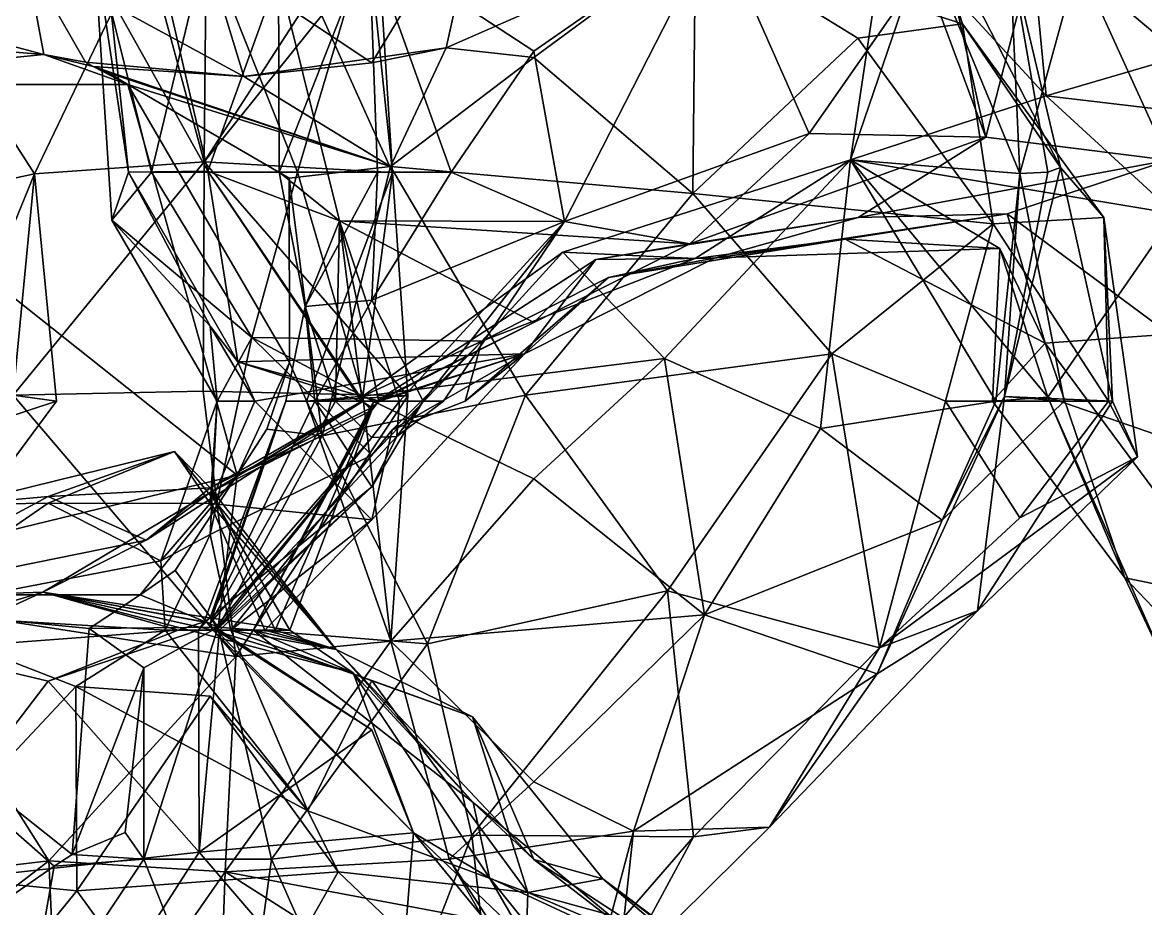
# Model space of a CAD drawing. Extents: x 290034 to 295698, y 4553723 to 4561693.
# Drawn here: x 294441.6 to 294528.9, y 4559206 to 4559274.9 of the extents above; entities that cross this region are included whole.
import ezdxf

# ---------------------------------------------------------------- set-up
doc = ezdxf.new("R2010")
doc.units = 0
doc.layers.add('Au_ppm_Pref_-_0_2', color=7, linetype='CONTINUOUS')

msp = doc.modelspace()

# ---------------------------------------------------------------- linework, layer by layer
at = {"layer": 'Au_ppm_Pref_-_0_2'}
for points in [[(294516.495, 4559265.998, 1853.787), (294521.341, 4559284.788, 1858.484), (294508.562, 4559287.374, 1852.972)], [(294516.495, 4559265.998, 1853.787), (294508.562, 4559287.374, 1852.972), (294513.094, 4559281.098, 1849.982)], [(294455.86, 4559280.362, 1900.615), (294477.446, 4559286.133, 1902.161), (294468.748, 4559271.782, 1903.418)], [(294474.515, 4559272.942, 1906.523), (294468.748, 4559271.782, 1903.418), (294477.446, 4559286.133, 1902.161)], [(294474.515, 4559272.942, 1906.523), (294477.446, 4559286.133, 1902.161), (294493.919, 4559281.477, 1905.65)], [(294493.919, 4559281.477, 1905.65), (294511.446, 4559284.864, 1901.887), (294514.696, 4559274.807, 1906.523)], [(294511.446, 4559284.864, 1901.887), (294522.32, 4559263.638, 1900.976), (294514.696, 4559274.807, 1906.523)], [(294522.32, 4559263.638, 1900.976), (294511.446, 4559284.864, 1901.887), (294518.362, 4559280.299, 1894.936)], [(294516.495, 4559265.998, 1853.787), (294530.721, 4559264.2, 1859.414), (294521.341, 4559284.788, 1858.484)], [(294530.721, 4559264.2, 1859.414), (294531.49, 4559280.948, 1865.003), (294521.341, 4559284.788, 1858.484)], [(294461.296, 4559283.343, 1888.705), (294469.225, 4559280.952, 1894.717), (294470.336, 4559263.252, 1888.517)], [(294461.296, 4559283.343, 1888.705), (294470.336, 4559263.252, 1888.517), (294468.428, 4559281.68, 1882.391)], [(294442.505, 4559263.15, 1888.873), (294430.151, 4559282.32, 1888.965), (294429.065, 4559260.237, 1884.669)], [(294430.151, 4559282.32, 1888.965), (294442.505, 4559263.15, 1888.873), (294451.116, 4559281.098, 1891.078)], [(294481.347, 4559272.686, 1843.995), (294495.541, 4559282.58, 1846.239), (294468.531, 4559281.089, 1847.07)], [(294481.347, 4559272.686, 1843.995), (294483.716, 4559259.422, 1846.173), (294495.541, 4559282.58, 1846.239)], [(294495.541, 4559282.58, 1846.239), (294483.716, 4559259.422, 1846.173), (294502.769, 4559266.284, 1847.754)], [(294502.769, 4559266.284, 1847.754), (294513.094, 4559281.098, 1849.982), (294495.541, 4559282.58, 1846.239)], [(294505.983, 4559264.224, 1882.412), (294508.748, 4559282.718, 1876.793), (294521.182, 4559269.211, 1877.843)], [(294511.721, 4559281.098, 1883.687), (294508.748, 4559282.718, 1876.793), (294505.983, 4559264.224, 1882.412)], [(294519.939, 4559282.229, 1870.941), (294521.182, 4559269.211, 1877.843), (294508.748, 4559282.718, 1876.793)], [(294519.939, 4559282.229, 1870.941), (294531.744, 4559272.294, 1873.892), (294521.182, 4559269.211, 1877.843)], [(294531.744, 4559272.294, 1873.892), (294519.939, 4559282.229, 1870.941), (294540.041, 4559275.014, 1870.887)], [(294468.428, 4559281.68, 1882.391), (294462.959, 4559263.28, 1882.026), (294455.877, 4559281.087, 1876.85)], [(294470.336, 4559263.252, 1888.517), (294462.959, 4559263.28, 1882.026), (294468.428, 4559281.68, 1882.391)], [(294474.515, 4559272.942, 1906.523), (294493.919, 4559281.477, 1905.65), (294481.347, 4559272.184, 1909.491)], [(294481.347, 4559272.184, 1909.491), (294493.919, 4559281.477, 1905.65), (294493.716, 4559261.619, 1910.365)], [(294493.919, 4559281.477, 1905.65), (294506.545, 4559273.689, 1909.993), (294493.716, 4559261.619, 1910.365)], [(294493.919, 4559281.477, 1905.65), (294514.696, 4559274.807, 1906.523), (294506.545, 4559273.689, 1909.993)], [(294442.505, 4559263.15, 1888.873), (294455.704, 4559264.083, 1895.192), (294451.116, 4559281.098, 1891.078)], [(294447.102, 4559281.198, 1870.441), (294451.6, 4559263.28, 1875.397), (294448.507, 4559259.546, 1870.887)], [(294447.102, 4559281.198, 1870.441), (294455.877, 4559281.087, 1876.85), (294451.6, 4559263.28, 1875.397)], [(294447.102, 4559281.198, 1870.441), (294448.507, 4559259.546, 1870.887), (294449.799, 4559263.28, 1866.316)], [(294447.102, 4559281.198, 1870.441), (294449.799, 4559263.28, 1866.316), (294448.327, 4559277.027, 1864.948)], [(294451.864, 4559281.098, 1860.359), (294448.327, 4559277.027, 1864.948), (294455.97, 4559263.337, 1858.95)], [(294455.704, 4559264.083, 1895.192), (294466.684, 4559281.098, 1894.645), (294451.116, 4559281.098, 1891.078)], [(294462.959, 4559263.28, 1882.026), (294451.6, 4559263.28, 1875.397), (294455.877, 4559281.087, 1876.85)], [(294451.864, 4559281.098, 1860.359), (294455.97, 4559263.337, 1858.95), (294461.487, 4559278.622, 1853.489)], [(294455.86, 4559280.362, 1900.615), (294466.684, 4559281.098, 1894.645), (294455.704, 4559264.083, 1895.192)], [(294455.86, 4559280.362, 1900.615), (294455.704, 4559264.083, 1895.192), (294469.225, 4559280.952, 1894.717)], [(294455.704, 4559264.083, 1895.192), (294470.336, 4559263.252, 1888.517), (294469.225, 4559280.952, 1894.717)], [(294461.487, 4559278.622, 1853.489), (294461.518, 4559263.28, 1849.661), (294468.531, 4559281.089, 1847.07)], [(294461.518, 4559263.28, 1849.661), (294469.172, 4559263.28, 1847.13), (294468.531, 4559281.089, 1847.07)], [(294474.907, 4559263.28, 1844.094), (294481.347, 4559272.686, 1843.995), (294468.531, 4559281.089, 1847.07)], [(294469.172, 4559263.28, 1847.13), (294474.907, 4559263.28, 1844.094), (294468.531, 4559281.089, 1847.07)], [(294502.769, 4559266.284, 1847.754), (294516.495, 4559265.998, 1853.787), (294513.094, 4559281.098, 1849.982)], [(294511.721, 4559281.098, 1883.687), (294505.983, 4559264.224, 1882.412), (294519.147, 4559263.171, 1888.674)], [(294524.059, 4559281.098, 1888.705), (294511.721, 4559281.098, 1883.687), (294519.147, 4559263.171, 1888.674)], [(294524.059, 4559281.098, 1888.705), (294519.147, 4559263.171, 1888.674), (294518.362, 4559280.299, 1894.936)], [(294443.218, 4559272.427, 1913.228), (294430.127, 4559275.884, 1911.22), (294441.818, 4559279.929, 1906.026)], [(294455.86, 4559280.362, 1900.615), (294458.783, 4559270.7, 1907.755), (294441.818, 4559279.929, 1906.026)], [(294446.466, 4559271.828, 1913.473), (294443.218, 4559272.427, 1913.228), (294441.818, 4559279.929, 1906.026)], [(294441.818, 4559279.929, 1906.026), (294458.783, 4559270.7, 1907.755), (294446.466, 4559271.828, 1913.473)], [(294455.86, 4559280.362, 1900.615), (294468.748, 4559271.782, 1903.418), (294458.783, 4559270.7, 1907.755)], [(294518.362, 4559280.299, 1894.936), (294521.314, 4559263.28, 1894.645), (294522.32, 4559263.638, 1900.976)], [(294518.362, 4559280.299, 1894.936), (294519.147, 4559263.171, 1888.674), (294521.314, 4559263.28, 1894.645)], [(294461.487, 4559278.622, 1853.489), (294455.97, 4559263.337, 1858.95), (294466.225, 4559259.482, 1853.069)], [(294461.487, 4559278.622, 1853.489), (294466.225, 4559259.482, 1853.069), (294461.518, 4559263.28, 1849.661)], [(294448.327, 4559277.027, 1864.948), (294449.799, 4559263.28, 1866.316), (294455.97, 4559263.337, 1858.95)], [(294430.087, 4559273.486, 1912.458), (294430.127, 4559275.884, 1911.22), (294443.218, 4559272.427, 1913.228)], [(294514.696, 4559274.807, 1906.523), (294517.073, 4559259.255, 1910.144), (294506.545, 4559273.689, 1909.993)], [(294514.696, 4559274.807, 1906.523), (294525.676, 4559259.731, 1906.523), (294517.073, 4559259.255, 1910.144)], [(294514.696, 4559274.807, 1906.523), (294522.32, 4559263.638, 1900.976), (294525.676, 4559259.731, 1906.523)], [(294443.218, 4559272.427, 1913.228), (294420, 4559270.076, 1912.548), (294430.087, 4559273.486, 1912.458)], [(294493.716, 4559261.619, 1910.365), (294506.545, 4559273.689, 1909.993), (294517.073, 4559259.255, 1910.144)], [(294458.783, 4559270.7, 1907.755), (294474.515, 4559272.942, 1906.523), (294470.189, 4559263.702, 1912.836)], [(294458.783, 4559270.7, 1907.755), (294468.748, 4559271.782, 1903.418), (294474.515, 4559272.942, 1906.523)], [(294474.515, 4559272.942, 1906.523), (294481.347, 4559272.184, 1909.491), (294470.189, 4559263.702, 1912.836)], [(294481.347, 4559272.686, 1843.995), (294474.907, 4559263.28, 1844.094), (294483.716, 4559259.422, 1846.173)], [(294449.744, 4559270.076, 1913.905), (294420, 4559270.076, 1912.548), (294443.218, 4559272.427, 1913.228)], [(294446.466, 4559271.828, 1913.473), (294447.046, 4559271.496, 1913.553), (294443.218, 4559272.427, 1913.228)], [(294447.046, 4559271.496, 1913.553), (294449.744, 4559270.076, 1913.905), (294443.218, 4559272.427, 1913.228)], [(294447.046, 4559271.496, 1913.553), (294446.466, 4559271.828, 1913.473), (294458.783, 4559270.7, 1907.755)], [(294493.716, 4559261.619, 1910.365), (294470.189, 4559263.702, 1912.836), (294481.347, 4559272.184, 1909.491)], [(294521.182, 4559269.211, 1877.843), (294531.744, 4559272.294, 1873.892), (294545.796, 4559266.31, 1877.341)], [(294448.257, 4559270.986, 1913.69), (294449.744, 4559270.076, 1913.905), (294447.046, 4559271.496, 1913.553)], [(294470.189, 4559263.702, 1912.836), (294448.257, 4559270.986, 1913.69), (294447.046, 4559271.496, 1913.553)], [(294470.189, 4559263.702, 1912.836), (294447.046, 4559271.496, 1913.553), (294458.783, 4559270.7, 1907.755)], [(294448.257, 4559270.986, 1913.69), (294470.189, 4559263.702, 1912.836), (294449.744, 4559270.076, 1913.905)], [(294458.271, 4559239.7, 1918.358), (294420, 4559230.391, 1917.913), (294420, 4559270.076, 1912.548)], [(294449.744, 4559270.076, 1913.905), (294458.271, 4559239.7, 1918.358), (294420, 4559270.076, 1912.548)], [(294462.32, 4559248.462, 1917.371), (294449.744, 4559270.076, 1913.905), (294462.296, 4559262.792, 1915.452)], [(294462.32, 4559248.462, 1917.371), (294458.271, 4559239.7, 1918.358), (294449.744, 4559270.076, 1913.905)], [(294449.744, 4559270.076, 1913.905), (294470.189, 4559263.702, 1912.836), (294462.296, 4559262.792, 1915.452)], [(294505.983, 4559264.224, 1882.412), (294521.182, 4559269.211, 1877.843), (294531.212, 4559260.04, 1881.435)], [(294531.212, 4559260.04, 1881.435), (294521.182, 4559269.211, 1877.843), (294545.796, 4559266.31, 1877.341)], [(294502.769, 4559266.284, 1847.754), (294483.716, 4559259.422, 1846.173), (294493.474, 4559257.687, 1852.63)], [(294493.474, 4559257.687, 1852.63), (294516.495, 4559265.998, 1853.787), (294502.769, 4559266.284, 1847.754)], [(294516.495, 4559265.998, 1853.787), (294493.474, 4559257.687, 1852.63), (294506.558, 4559259.75, 1858.83)], [(294516.495, 4559265.998, 1853.787), (294506.558, 4559259.75, 1858.83), (294530.721, 4559264.2, 1859.414)], [(294455.611, 4559246.234, 1900.976), (294455.704, 4559264.083, 1895.192), (294440.848, 4559245.914, 1895.075)], [(294442.505, 4559263.15, 1888.873), (294440.848, 4559245.914, 1895.075), (294455.704, 4559264.083, 1895.192)], [(294455.611, 4559246.234, 1900.976), (294471.547, 4559245.885, 1895.048), (294455.704, 4559264.083, 1895.192)], [(294455.704, 4559264.083, 1895.192), (294471.547, 4559245.885, 1895.048), (294470.336, 4559263.252, 1888.517)], [(294483.588, 4559257.039, 1881.742), (294491.507, 4559248.787, 1885.024), (294505.983, 4559264.224, 1882.412)], [(294493.887, 4559256.564, 1877.142), (294483.588, 4559257.039, 1881.742), (294505.983, 4559264.224, 1882.412)], [(294491.507, 4559248.787, 1885.024), (294503.635, 4559243.338, 1886.625), (294505.983, 4559264.224, 1882.412)], [(294517.6, 4559257.333, 1875.572), (294493.887, 4559256.564, 1877.142), (294505.983, 4559264.224, 1882.412)], [(294503.635, 4559243.338, 1886.625), (294517.276, 4559245.462, 1883.647), (294505.983, 4559264.224, 1882.412)], [(294517.276, 4559245.462, 1883.647), (294519.147, 4559263.171, 1888.674), (294505.983, 4559264.224, 1882.412)], [(294517.6, 4559257.333, 1875.572), (294505.983, 4559264.224, 1882.412), (294521.33, 4559245.773, 1882.209)], [(294521.33, 4559245.773, 1882.209), (294505.983, 4559264.224, 1882.412), (294531.212, 4559260.04, 1881.435)], [(294530.721, 4559264.2, 1859.414), (294506.558, 4559259.75, 1858.83), (294518.164, 4559260.022, 1864.324)], [(294518.164, 4559260.022, 1864.324), (294530.776, 4559250.678, 1866.231), (294530.721, 4559264.2, 1859.414)], [(294429.065, 4559260.237, 1884.669), (294433.859, 4559242.064, 1886.201), (294442.505, 4559263.15, 1888.873)], [(294444.207, 4559245.462, 1888.705), (294442.505, 4559263.15, 1888.873), (294433.859, 4559242.064, 1886.201)], [(294442.505, 4559263.15, 1888.873), (294444.207, 4559245.462, 1888.705), (294440.848, 4559245.914, 1895.075)], [(294459.397, 4559250.404, 1875.133), (294448.507, 4559259.546, 1870.887), (294451.6, 4559263.28, 1875.397)], [(294448.507, 4559259.546, 1870.887), (294456.149, 4559251.3, 1866.894), (294449.799, 4559263.28, 1866.316)], [(294458.303, 4559248.509, 1864.948), (294455.97, 4559263.337, 1858.95), (294449.799, 4559263.28, 1866.316)], [(294449.799, 4559263.28, 1866.316), (294456.149, 4559251.3, 1866.894), (294458.303, 4559248.509, 1864.948)], [(294459.397, 4559250.404, 1875.133), (294451.6, 4559263.28, 1875.397), (294462.959, 4559263.28, 1882.026)], [(294458.303, 4559248.509, 1864.948), (294467.922, 4559245.462, 1859.398), (294455.97, 4559263.337, 1858.95)], [(294467.922, 4559245.462, 1859.398), (294468.068, 4559245.462, 1859.009), (294455.97, 4559263.337, 1858.95)], [(294467.985, 4559245.462, 1858.649), (294455.97, 4559263.337, 1858.95), (294468.068, 4559245.462, 1859.009)], [(294455.97, 4559263.337, 1858.95), (294467.985, 4559245.462, 1858.649), (294466.225, 4559259.482, 1853.069)], [(294462.959, 4559263.28, 1882.026), (294468.048, 4559245.844, 1883.108), (294459.397, 4559250.404, 1875.133)], [(294466.225, 4559259.482, 1853.069), (294463.54, 4559252.827, 1847.13), (294461.518, 4559263.28, 1849.661)], [(294461.518, 4559263.28, 1849.661), (294463.54, 4559252.827, 1847.13), (294469.172, 4559263.28, 1847.13)], [(294470.189, 4559263.702, 1912.836), (294464.884, 4559242.764, 1917.326), (294462.296, 4559262.792, 1915.452)], [(294470.336, 4559263.252, 1888.517), (294468.048, 4559245.844, 1883.108), (294462.959, 4559263.28, 1882.026)], [(294469.172, 4559263.28, 1847.13), (294463.54, 4559252.827, 1847.13), (294468.748, 4559253.315, 1844.512)], [(294471.547, 4559245.885, 1895.048), (294463.642, 4559245.462, 1888.705), (294470.336, 4559263.252, 1888.517)], [(294463.642, 4559245.462, 1888.705), (294468.048, 4559245.844, 1883.108), (294470.336, 4559263.252, 1888.517)], [(294464.884, 4559242.764, 1917.326), (294470.189, 4559263.702, 1912.836), (294480.688, 4559245.927, 1911.023)], [(294469.172, 4559263.28, 1847.13), (294468.748, 4559253.315, 1844.512), (294474.907, 4559263.28, 1844.094)], [(294483.716, 4559259.422, 1846.173), (294474.907, 4559263.28, 1844.094), (294468.748, 4559253.315, 1844.512)], [(294480.688, 4559245.927, 1911.023), (294470.189, 4559263.702, 1912.836), (294493.716, 4559261.619, 1910.365)], [(294522.597, 4559245.462, 1888.705), (294519.147, 4559263.171, 1888.674), (294517.276, 4559245.462, 1883.647)], [(294526.346, 4559245.462, 1901.811), (294522.32, 4559263.638, 1900.976), (294517.962, 4559245.816, 1894.827)], [(294517.962, 4559245.816, 1894.827), (294522.32, 4559263.638, 1900.976), (294521.314, 4559263.28, 1894.645)], [(294521.314, 4559263.28, 1894.645), (294519.147, 4559263.171, 1888.674), (294517.962, 4559245.816, 1894.827)], [(294517.962, 4559245.816, 1894.827), (294519.147, 4559263.171, 1888.674), (294522.597, 4559245.462, 1888.705)], [(294526.346, 4559245.462, 1901.811), (294525.676, 4559259.731, 1906.523), (294522.32, 4559263.638, 1900.976)], [(294462.32, 4559248.462, 1917.371), (294462.296, 4559262.792, 1915.452), (294464.884, 4559242.764, 1917.326)], [(294504.511, 4559249.126, 1910.282), (294480.688, 4559245.927, 1911.023), (294493.716, 4559261.619, 1910.365)], [(294504.511, 4559249.126, 1910.282), (294493.716, 4559261.619, 1910.365), (294517.073, 4559259.255, 1910.144)], [(294459.397, 4559250.404, 1875.133), (294456.695, 4559245.462, 1870.887), (294448.507, 4559259.546, 1870.887)], [(294456.695, 4559245.462, 1870.887), (294456.149, 4559251.3, 1866.894), (294448.507, 4559259.546, 1870.887)], [(294466.225, 4559259.482, 1853.069), (294465.9, 4559245.462, 1848.472), (294463.54, 4559252.827, 1847.13)], [(294470.89, 4559245.462, 1848.14), (294465.9, 4559245.462, 1848.472), (294466.225, 4559259.482, 1853.069)], [(294466.225, 4559259.482, 1853.069), (294469.293, 4559245.462, 1858.752), (294481.347, 4559251.581, 1855.109)], [(294469.293, 4559245.462, 1858.752), (294466.225, 4559259.482, 1853.069), (294467.985, 4559245.462, 1858.649)], [(294466.225, 4559259.482, 1853.069), (294481.347, 4559251.581, 1855.109), (294493.474, 4559257.687, 1852.63)], [(294466.225, 4559259.482, 1853.069), (294483.716, 4559259.422, 1846.173), (294470.89, 4559245.462, 1848.14)], [(294493.474, 4559257.687, 1852.63), (294483.716, 4559259.422, 1846.173), (294466.225, 4559259.482, 1853.069)], [(294486.159, 4559256.475, 1859.009), (294495.398, 4559256.582, 1864.808), (294506.558, 4559259.75, 1858.83)], [(294486.159, 4559256.475, 1859.009), (294506.558, 4559259.75, 1858.83), (294493.474, 4559257.687, 1852.63)], [(294505.559, 4559258.05, 1871.268), (294518.164, 4559260.022, 1864.324), (294495.398, 4559256.582, 1864.808)], [(294495.398, 4559256.582, 1864.808), (294518.164, 4559260.022, 1864.324), (294506.558, 4559259.75, 1858.83)], [(294518.164, 4559260.022, 1864.324), (294505.559, 4559258.05, 1871.268), (294521.103, 4559249.974, 1870.585)], [(294525.676, 4559259.731, 1906.523), (294526.048, 4559245.462, 1909.778), (294517.073, 4559259.255, 1910.144)], [(294521.103, 4559249.974, 1870.585), (294530.776, 4559250.678, 1866.231), (294518.164, 4559260.022, 1864.324)], [(294534.524, 4559241.197, 1885.973), (294521.33, 4559245.773, 1882.209), (294531.212, 4559260.04, 1881.435)], [(294526.346, 4559245.462, 1901.811), (294528.295, 4559241.136, 1906.523), (294525.676, 4559259.731, 1906.523)], [(294525.676, 4559259.731, 1906.523), (294528.295, 4559241.136, 1906.523), (294526.048, 4559245.462, 1909.778)], [(294483.716, 4559259.422, 1846.173), (294468.748, 4559253.315, 1844.512), (294472.72, 4559245.462, 1845.258)], [(294470.89, 4559245.462, 1848.14), (294483.716, 4559259.422, 1846.173), (294474.311, 4559245.462, 1847.13)], [(294474.311, 4559245.462, 1847.13), (294483.716, 4559259.422, 1846.173), (294472.72, 4559245.462, 1845.258)], [(294513.352, 4559245.462, 1909.254), (294504.511, 4559249.126, 1910.282), (294517.073, 4559259.255, 1910.144)], [(294513.352, 4559245.462, 1909.254), (294517.073, 4559259.255, 1910.144), (294526.048, 4559245.462, 1909.778)], [(294493.887, 4559256.564, 1877.142), (294505.559, 4559258.05, 1871.268), (294487.144, 4559255.082, 1870.887)], [(294487.144, 4559255.082, 1870.887), (294505.559, 4559258.05, 1871.268), (294495.398, 4559256.582, 1864.808)], [(294493.887, 4559256.564, 1877.142), (294517.6, 4559257.333, 1875.572), (294505.559, 4559258.05, 1871.268)], [(294505.559, 4559258.05, 1871.268), (294517.6, 4559257.333, 1875.572), (294521.103, 4559249.974, 1870.585)], [(294468.048, 4559245.844, 1883.108), (294491.507, 4559248.787, 1885.024), (294483.588, 4559257.039, 1881.742)], [(294483.588, 4559257.039, 1881.742), (294477.3, 4559250.127, 1875.223), (294468.048, 4559245.844, 1883.108)], [(294483.588, 4559257.039, 1881.742), (294493.887, 4559256.564, 1877.142), (294477.3, 4559250.127, 1875.223)], [(294481.347, 4559251.581, 1855.109), (294486.159, 4559256.475, 1859.009), (294493.474, 4559257.687, 1852.63)], [(294517.028, 4559245.462, 1876.827), (294517.6, 4559257.333, 1875.572), (294521.33, 4559245.773, 1882.209)], [(294517.028, 4559245.462, 1876.827), (294521.103, 4559249.974, 1870.585), (294517.6, 4559257.333, 1875.572)], [(294481.347, 4559251.581, 1855.109), (294469.111, 4559245.462, 1859.009), (294486.159, 4559256.475, 1859.009)], [(294480.608, 4559249.151, 1865.225), (294486.159, 4559256.475, 1859.009), (294469.111, 4559245.462, 1859.009)], [(294477.3, 4559250.127, 1875.223), (294493.887, 4559256.564, 1877.142), (294487.144, 4559255.082, 1870.887)], [(294480.608, 4559249.151, 1865.225), (294487.144, 4559255.082, 1870.887), (294495.398, 4559256.582, 1864.808)], [(294480.608, 4559249.151, 1865.225), (294495.398, 4559256.582, 1864.808), (294486.159, 4559256.475, 1859.009)], [(294487.144, 4559255.082, 1870.887), (294475.988, 4559245.462, 1870.887), (294477.3, 4559250.127, 1875.223)], [(294480.608, 4559249.151, 1865.225), (294475.988, 4559245.462, 1870.887), (294487.144, 4559255.082, 1870.887)], [(294464.305, 4559245.462, 1845.036), (294463.54, 4559252.827, 1847.13), (294462.051, 4559245.462, 1847.13)], [(294465.9, 4559245.462, 1848.472), (294462.051, 4559245.462, 1847.13), (294463.54, 4559252.827, 1847.13)], [(294464.305, 4559245.462, 1845.036), (294468.748, 4559253.315, 1844.512), (294463.54, 4559252.827, 1847.13)], [(294464.305, 4559245.462, 1845.036), (294472.72, 4559245.462, 1845.258), (294468.748, 4559253.315, 1844.512)], [(294459.641, 4559245.462, 1866.594), (294458.303, 4559248.509, 1864.948), (294456.149, 4559251.3, 1866.894)], [(294456.695, 4559245.462, 1870.887), (294459.641, 4559245.462, 1866.594), (294456.149, 4559251.3, 1866.894)], [(294481.347, 4559251.581, 1855.109), (294469.293, 4559245.462, 1858.752), (294469.111, 4559245.462, 1859.009)], [(294456.695, 4559245.462, 1870.887), (294459.397, 4559250.404, 1875.133), (294456.149, 4559235.086, 1873.368)], [(294468.748, 4559241.254, 1872.29), (294456.149, 4559235.086, 1873.368), (294459.397, 4559250.404, 1875.133)], [(294468.748, 4559241.254, 1872.29), (294459.397, 4559250.404, 1875.133), (294477.3, 4559250.127, 1875.223)], [(294459.397, 4559250.404, 1875.133), (294468.048, 4559245.844, 1883.108), (294477.3, 4559250.127, 1875.223)], [(294470.327, 4559243.229, 1870.887), (294468.748, 4559241.254, 1872.29), (294477.3, 4559250.127, 1875.223)], [(294475.988, 4559245.462, 1870.887), (294470.327, 4559243.229, 1870.887), (294477.3, 4559250.127, 1875.223)], [(294517.028, 4559245.462, 1876.827), (294527.313, 4559231.712, 1876.827), (294521.103, 4559249.974, 1870.585)], [(294535.937, 4559229.957, 1871.583), (294530.776, 4559250.678, 1866.231), (294521.103, 4559249.974, 1870.585)], [(294535.937, 4559229.957, 1871.583), (294521.103, 4559249.974, 1870.585), (294527.313, 4559231.712, 1876.827)], [(294458.303, 4559248.509, 1864.948), (294459.641, 4559245.462, 1866.594), (294480.608, 4559249.151, 1865.225)], [(294458.303, 4559248.509, 1864.948), (294480.608, 4559249.151, 1865.225), (294469.344, 4559245.462, 1859.29)], [(294480.608, 4559249.151, 1865.225), (294459.641, 4559245.462, 1866.594), (294468.748, 4559236.238, 1867.813)], [(294470.327, 4559243.229, 1870.887), (294480.608, 4559249.151, 1865.225), (294468.748, 4559236.238, 1867.813)], [(294480.608, 4559249.151, 1865.225), (294469.111, 4559245.462, 1859.009), (294469.344, 4559245.462, 1859.29)], [(294470.327, 4559243.229, 1870.887), (294475.988, 4559245.462, 1870.887), (294480.608, 4559249.151, 1865.225)], [(294504.511, 4559249.126, 1910.282), (294491.748, 4559230.694, 1910.41), (294480.688, 4559245.927, 1911.023)], [(294504.511, 4559249.126, 1910.282), (294508.234, 4559226.283, 1907.25), (294491.748, 4559230.694, 1910.41)], [(294513.352, 4559245.462, 1909.254), (294508.234, 4559226.283, 1907.25), (294504.511, 4559249.126, 1910.282)], [(294460.572, 4559243.287, 1917.983), (294458.271, 4559239.7, 1918.358), (294462.32, 4559248.462, 1917.371)], [(294458.303, 4559248.509, 1864.948), (294469.344, 4559245.462, 1859.29), (294467.922, 4559245.462, 1859.398)], [(294462.32, 4559248.462, 1917.371), (294464.884, 4559242.764, 1917.326), (294460.572, 4559243.287, 1917.983)], [(294491.507, 4559248.787, 1885.024), (294468.048, 4559245.844, 1883.108), (294481.347, 4559239.429, 1886.694)], [(294491.507, 4559248.787, 1885.024), (294481.347, 4559239.429, 1886.694), (294494.604, 4559228.849, 1889.245)], [(294503.635, 4559243.338, 1886.625), (294491.507, 4559248.787, 1885.024), (294494.604, 4559228.849, 1889.245)], [(294430.896, 4559229.791, 1896.624), (294458.153, 4559225.611, 1895.367), (294440.848, 4559245.914, 1895.075)], [(294444.207, 4559245.462, 1888.705), (294437.42, 4559236.312, 1888.705), (294440.848, 4559245.914, 1895.075)], [(294455.611, 4559246.234, 1900.976), (294440.848, 4559245.914, 1895.075), (294458.153, 4559225.611, 1895.367)], [(294455.611, 4559246.234, 1900.976), (294458.153, 4559225.611, 1895.367), (294471.547, 4559245.885, 1895.048)], [(294458.153, 4559225.611, 1895.367), (294470.214, 4559226.803, 1889.677), (294471.547, 4559245.885, 1895.048)], [(294471.547, 4559245.885, 1895.048), (294470.214, 4559226.803, 1889.677), (294463.642, 4559245.462, 1888.705)], [(294463.642, 4559245.462, 1888.705), (294470.214, 4559226.803, 1889.677), (294468.048, 4559245.844, 1883.108)], [(294464.884, 4559242.764, 1917.326), (294480.688, 4559245.927, 1911.023), (294473.07, 4559226.584, 1913.159)], [(294470.214, 4559226.803, 1889.677), (294481.347, 4559239.429, 1886.694), (294468.048, 4559245.844, 1883.108)], [(294480.688, 4559245.927, 1911.023), (294491.748, 4559230.694, 1910.41), (294473.07, 4559226.584, 1913.159)], [(294515.86, 4559229.148, 1900.904), (294517.962, 4559245.816, 1894.827), (294508.051, 4559224.243, 1894.379)], [(294517.962, 4559245.816, 1894.827), (294513.101, 4559236.19, 1888.705), (294508.051, 4559224.243, 1894.379)], [(294517.962, 4559245.816, 1894.827), (294522.597, 4559245.462, 1888.705), (294513.101, 4559236.19, 1888.705)], [(294526.346, 4559245.462, 1901.811), (294517.962, 4559245.816, 1894.827), (294515.86, 4559229.148, 1900.904)], [(294517.028, 4559245.462, 1876.827), (294521.33, 4559245.773, 1882.209), (294527.313, 4559231.712, 1876.827)], [(294534.524, 4559241.197, 1885.973), (294530.549, 4559224.85, 1882.94), (294521.33, 4559245.773, 1882.209)], [(294521.33, 4559245.773, 1882.209), (294530.549, 4559224.85, 1882.94), (294527.313, 4559231.712, 1876.827)], [(294437.42, 4559236.312, 1888.705), (294444.207, 4559245.462, 1888.705), (294433.859, 4559242.064, 1886.201)], [(294456.149, 4559238.712, 1862.698), (294451.194, 4559234.651, 1859.009), (294468.068, 4559245.462, 1859.009)], [(294468.068, 4559245.462, 1859.009), (294451.194, 4559234.651, 1859.009), (294456.149, 4559238.352, 1855.439)], [(294456.695, 4559245.462, 1870.887), (294456.149, 4559235.086, 1873.368), (294452.325, 4559233.051, 1870.887)], [(294456.695, 4559245.462, 1870.887), (294452.325, 4559233.051, 1870.887), (294456.149, 4559237.503, 1867.601)], [(294456.149, 4559228.617, 1846.806), (294462.051, 4559245.462, 1847.13), (294455.683, 4559228.303, 1847.13)], [(294456.149, 4559228.179, 1847.308), (294455.683, 4559228.303, 1847.13), (294462.051, 4559245.462, 1847.13)], [(294456.695, 4559245.462, 1870.887), (294456.149, 4559237.503, 1867.601), (294459.641, 4559245.462, 1866.594)], [(294468.748, 4559236.238, 1867.813), (294459.641, 4559245.462, 1866.594), (294456.149, 4559237.503, 1867.601)], [(294456.149, 4559228.617, 1846.806), (294468.748, 4559238.806, 1844.911), (294464.305, 4559245.462, 1845.036)], [(294456.149, 4559228.617, 1846.806), (294464.305, 4559245.462, 1845.036), (294462.051, 4559245.462, 1847.13)], [(294456.149, 4559238.712, 1862.698), (294467.922, 4559245.462, 1859.398), (294468.748, 4559244.962, 1859.175)], [(294456.149, 4559238.712, 1862.698), (294468.068, 4559245.462, 1859.009), (294467.922, 4559245.462, 1859.398)], [(294468.068, 4559245.462, 1859.009), (294456.149, 4559238.352, 1855.439), (294467.985, 4559245.462, 1858.649)], [(294468.748, 4559244.748, 1858.771), (294467.985, 4559245.462, 1858.649), (294456.149, 4559238.352, 1855.439)], [(294456.149, 4559228.179, 1847.308), (294465.9, 4559245.462, 1848.472), (294468.748, 4559242.629, 1848.074)], [(294456.149, 4559228.179, 1847.308), (294462.051, 4559245.462, 1847.13), (294465.9, 4559245.462, 1848.472)], [(294456.149, 4559238.712, 1862.698), (294468.748, 4559244.962, 1859.175), (294461.226, 4559227.644, 1861.402)], [(294468.748, 4559244.748, 1858.771), (294456.149, 4559238.352, 1855.439), (294462.368, 4559227.644, 1856.077)], [(294468.748, 4559244.962, 1859.175), (294468.83, 4559245.346, 1859.009), (294459.496, 4559227.644, 1859.009)], [(294468.748, 4559244.748, 1858.771), (294459.496, 4559227.644, 1859.009), (294468.83, 4559245.346, 1859.009)], [(294468.748, 4559244.962, 1859.175), (294459.496, 4559227.644, 1859.009), (294461.226, 4559227.644, 1861.402)], [(294468.748, 4559244.748, 1858.771), (294462.368, 4559227.644, 1856.077), (294459.496, 4559227.644, 1859.009)], [(294464.305, 4559245.462, 1845.036), (294468.748, 4559238.806, 1844.911), (294472.72, 4559245.462, 1845.258)], [(294470.89, 4559245.462, 1848.14), (294468.748, 4559242.629, 1848.074), (294465.9, 4559245.462, 1848.472)], [(294467.922, 4559245.462, 1859.398), (294469.344, 4559245.462, 1859.29), (294468.748, 4559244.962, 1859.175)], [(294469.293, 4559245.462, 1858.752), (294467.985, 4559245.462, 1858.649), (294468.748, 4559244.748, 1858.771)], [(294469.293, 4559245.462, 1858.752), (294468.748, 4559244.748, 1858.771), (294468.83, 4559245.346, 1859.009)], [(294470.89, 4559245.462, 1848.14), (294470.688, 4559242.718, 1847.13), (294468.748, 4559242.629, 1848.074)], [(294468.748, 4559244.962, 1859.175), (294469.344, 4559245.462, 1859.29), (294468.83, 4559245.346, 1859.009)], [(294470.688, 4559242.718, 1847.13), (294472.72, 4559245.462, 1845.258), (294468.748, 4559238.806, 1844.911)], [(294469.293, 4559245.462, 1858.752), (294468.83, 4559245.346, 1859.009), (294469.111, 4559245.462, 1859.009)], [(294469.344, 4559245.462, 1859.29), (294469.111, 4559245.462, 1859.009), (294468.83, 4559245.346, 1859.009)], [(294470.89, 4559245.462, 1848.14), (294474.311, 4559245.462, 1847.13), (294470.688, 4559242.718, 1847.13)], [(294470.688, 4559242.718, 1847.13), (294474.311, 4559245.462, 1847.13), (294472.72, 4559245.462, 1845.258)], [(294513.101, 4559236.19, 1888.705), (294517.276, 4559245.462, 1883.647), (294503.635, 4559243.338, 1886.625)], [(294513.352, 4559245.462, 1909.254), (294519.145, 4559236.372, 1909.553), (294508.234, 4559226.283, 1907.25)], [(294522.597, 4559245.462, 1888.705), (294517.276, 4559245.462, 1883.647), (294513.101, 4559236.19, 1888.705)], [(294513.352, 4559245.462, 1909.254), (294526.048, 4559245.462, 1909.778), (294519.145, 4559236.372, 1909.553)], [(294526.346, 4559245.462, 1901.811), (294515.86, 4559229.148, 1900.904), (294528.295, 4559241.136, 1906.523)], [(294528.295, 4559241.136, 1906.523), (294519.145, 4559236.372, 1909.553), (294526.048, 4559245.462, 1909.778)], [(294468.748, 4559241.254, 1872.29), (294470.327, 4559243.229, 1870.887), (294457.755, 4559227.644, 1870.887)], [(294468.748, 4559236.238, 1867.813), (294457.755, 4559227.644, 1870.887), (294470.327, 4559243.229, 1870.887)], [(294460.572, 4559243.287, 1917.983), (294464.884, 4559242.764, 1917.326), (294458.271, 4559239.7, 1918.358)], [(294494.604, 4559228.849, 1889.245), (294513.101, 4559236.19, 1888.705), (294503.635, 4559243.338, 1886.625)], [(294456.149, 4559228.179, 1847.308), (294468.748, 4559242.629, 1848.074), (294456.396, 4559227.644, 1847.247)], [(294468.748, 4559242.629, 1848.074), (294456.626, 4559227.644, 1847.13), (294456.396, 4559227.644, 1847.247)], [(294468.748, 4559242.629, 1848.074), (294470.688, 4559242.718, 1847.13), (294456.626, 4559227.644, 1847.13)], [(294468.748, 4559238.806, 1844.911), (294456.626, 4559227.644, 1847.13), (294470.688, 4559242.718, 1847.13)], [(294458.271, 4559239.7, 1918.358), (294464.884, 4559242.764, 1917.326), (294456.782, 4559227.879, 1918.662)], [(294464.884, 4559242.764, 1917.326), (294473.07, 4559226.584, 1913.159), (294456.782, 4559227.879, 1918.662)], [(294443.549, 4559237.528, 1868.243), (294436.636, 4559237.422, 1864.948), (294453.375, 4559241.54, 1864.948)], [(294453.375, 4559241.54, 1864.948), (294436.636, 4559237.422, 1864.948), (294443.549, 4559238.039, 1861.483)], [(294443.549, 4559237.528, 1868.243), (294453.375, 4559241.54, 1864.948), (294456.149, 4559237.503, 1867.601)], [(294456.149, 4559238.712, 1862.698), (294453.375, 4559241.54, 1864.948), (294443.549, 4559238.039, 1861.483)], [(294456.149, 4559237.503, 1867.601), (294453.375, 4559241.54, 1864.948), (294465.962, 4559226.155, 1864.78)], [(294456.149, 4559238.712, 1862.698), (294465.962, 4559226.155, 1864.78), (294453.375, 4559241.54, 1864.948)], [(294468.748, 4559241.254, 1872.29), (294457.762, 4559227.644, 1871.648), (294456.149, 4559235.086, 1873.368)], [(294468.748, 4559241.254, 1872.29), (294457.755, 4559227.644, 1870.887), (294457.762, 4559227.644, 1871.648)], [(294515.86, 4559229.148, 1900.904), (294508.234, 4559226.283, 1907.25), (294528.295, 4559241.136, 1906.523)], [(294519.145, 4559236.372, 1909.553), (294528.295, 4559241.136, 1906.523), (294508.234, 4559226.283, 1907.25)], [(294458.271, 4559239.7, 1918.358), (294450.72, 4559230.391, 1919.281), (294420, 4559230.391, 1917.913)], [(294458.271, 4559239.7, 1918.358), (294453.432, 4559232.276, 1919.147), (294450.72, 4559230.391, 1919.281)], [(294453.432, 4559232.276, 1919.147), (294458.271, 4559239.7, 1918.358), (294456.782, 4559227.879, 1918.662)], [(294470.214, 4559226.803, 1889.677), (294494.604, 4559228.849, 1889.245), (294481.347, 4559239.429, 1886.694)], [(294456.149, 4559238.712, 1862.698), (294443.549, 4559238.039, 1861.483), (294451.194, 4559234.651, 1859.009)], [(294456.149, 4559228.617, 1846.806), (294456.898, 4559227.644, 1846.777), (294468.748, 4559238.806, 1844.911)], [(294456.149, 4559238.712, 1862.698), (294461.226, 4559227.644, 1861.402), (294465.962, 4559226.155, 1864.78)], [(294468.748, 4559238.806, 1844.911), (294456.898, 4559227.644, 1846.777), (294456.626, 4559227.644, 1847.13)], [(294436.636, 4559237.422, 1864.948), (294428.809, 4559230.097, 1858.506), (294443.549, 4559238.039, 1861.483)], [(294443.549, 4559238.039, 1861.483), (294428.809, 4559230.097, 1858.506), (294451.194, 4559234.651, 1859.009)], [(294451.194, 4559234.651, 1859.009), (294443.146, 4559230.592, 1852.88), (294456.149, 4559238.352, 1855.439)], [(294462.368, 4559227.644, 1856.077), (294456.149, 4559238.352, 1855.439), (294443.146, 4559230.592, 1852.88)], [(294443.549, 4559237.528, 1868.243), (294431.124, 4559228.951, 1871.221), (294436.636, 4559237.422, 1864.948)], [(294431.124, 4559228.951, 1871.221), (294443.549, 4559237.528, 1868.243), (294452.325, 4559233.051, 1870.887)], [(294443.549, 4559237.528, 1868.243), (294456.149, 4559237.503, 1867.601), (294452.325, 4559233.051, 1870.887)], [(294468.748, 4559236.238, 1867.813), (294456.149, 4559237.503, 1867.601), (294460.404, 4559227.644, 1868.881)], [(294456.149, 4559237.503, 1867.601), (294465.962, 4559226.155, 1864.78), (294460.404, 4559227.644, 1868.881)], [(294468.748, 4559236.238, 1867.813), (294460.404, 4559227.644, 1868.881), (294457.755, 4559227.644, 1870.887)], [(294494.604, 4559228.849, 1889.245), (294508.051, 4559224.243, 1894.379), (294513.101, 4559236.19, 1888.705)], [(294456.149, 4559235.086, 1873.368), (294452.651, 4559227.644, 1872.536), (294452.325, 4559233.051, 1870.887)], [(294456.149, 4559235.086, 1873.368), (294457.762, 4559227.644, 1871.648), (294452.651, 4559227.644, 1872.536)], [(294428.809, 4559230.097, 1858.506), (294443.146, 4559230.592, 1852.88), (294451.194, 4559234.651, 1859.009)], [(294452.325, 4559233.051, 1870.887), (294452.651, 4559227.644, 1872.536), (294431.124, 4559228.951, 1871.221)], [(294450.72, 4559230.391, 1919.281), (294453.432, 4559232.276, 1919.147), (294456.782, 4559227.879, 1918.662)], [(294535.937, 4559229.957, 1871.583), (294527.313, 4559231.712, 1876.827), (294538.759, 4559219.747, 1876.827)], [(294527.313, 4559231.712, 1876.827), (294530.549, 4559224.85, 1882.94), (294538.759, 4559219.747, 1876.827)], [(294476.515, 4559211.699, 1911.201), (294473.07, 4559226.584, 1913.159), (294491.748, 4559230.694, 1910.41)], [(294476.515, 4559211.699, 1911.201), (294491.748, 4559230.694, 1910.41), (294493.752, 4559211.581, 1906.275)], [(294493.752, 4559211.581, 1906.275), (294491.748, 4559230.694, 1910.41), (294508.234, 4559226.283, 1907.25)], [(294443.146, 4559230.592, 1852.88), (294428.809, 4559230.097, 1858.506), (294419.646, 4559223.572, 1853.816)], [(294433.318, 4559226.12, 1848.098), (294443.146, 4559230.592, 1852.88), (294419.646, 4559223.572, 1853.816)], [(294444.035, 4559209.297, 1922.015), (294435.217, 4559203.18, 1922.198), (294420, 4559230.391, 1917.913)], [(294445.426, 4559210.21, 1921.993), (294444.035, 4559209.297, 1922.015), (294420, 4559230.391, 1917.913)], [(294450.72, 4559230.391, 1919.281), (294446.747, 4559227.784, 1919.485), (294420, 4559230.391, 1917.913)], [(294446.747, 4559227.784, 1919.485), (294445.426, 4559210.21, 1921.993), (294420, 4559230.391, 1917.913)], [(294420.697, 4559207.015, 1895.29), (294443.62, 4559209.695, 1894.706), (294430.896, 4559229.791, 1896.624)], [(294430.896, 4559229.791, 1896.624), (294443.62, 4559209.695, 1894.706), (294458.153, 4559225.611, 1895.367)], [(294443.146, 4559230.592, 1852.88), (294433.318, 4559226.12, 1848.098), (294453.667, 4559227.644, 1847.13)], [(294462.368, 4559227.644, 1856.077), (294443.146, 4559230.592, 1852.88), (294467.273, 4559224.328, 1853.48)], [(294456.149, 4559228.179, 1847.308), (294443.146, 4559230.592, 1852.88), (294455.683, 4559228.303, 1847.13)], [(294456.149, 4559228.179, 1847.308), (294456.396, 4559227.644, 1847.247), (294443.146, 4559230.592, 1852.88)], [(294443.146, 4559230.592, 1852.88), (294456.396, 4559227.644, 1847.247), (294467.273, 4559224.328, 1853.48)], [(294443.146, 4559230.592, 1852.88), (294453.667, 4559227.644, 1847.13), (294455.683, 4559228.303, 1847.13)], [(294446.747, 4559227.784, 1919.485), (294450.72, 4559230.391, 1919.281), (294456.782, 4559227.879, 1918.662)], [(294432.077, 4559208.723, 1876.199), (294431.124, 4559228.951, 1871.221), (294445.709, 4559223.259, 1876.383)], [(294452.651, 4559227.644, 1872.536), (294445.709, 4559223.259, 1876.383), (294431.124, 4559228.951, 1871.221)], [(294499.67, 4559212.326, 1900.584), (294508.234, 4559226.283, 1907.25), (294515.86, 4559229.148, 1900.904)], [(294508.051, 4559224.243, 1894.379), (294499.67, 4559212.326, 1900.584), (294515.86, 4559229.148, 1900.904)], [(294455.683, 4559228.303, 1847.13), (294453.667, 4559227.644, 1847.13), (294455.26, 4559227.644, 1846.711)], [(294456.149, 4559228.617, 1846.806), (294455.683, 4559228.303, 1847.13), (294455.26, 4559227.644, 1846.711)], [(294456.149, 4559228.617, 1846.806), (294455.26, 4559227.644, 1846.711), (294456.898, 4559227.644, 1846.777)], [(294494.604, 4559228.849, 1889.245), (294470.214, 4559226.803, 1889.677), (294481.347, 4559215.845, 1890.712)], [(294489.098, 4559212.005, 1895.372), (294494.604, 4559228.849, 1889.245), (294481.347, 4559215.845, 1890.712)], [(294489.098, 4559212.005, 1895.372), (294508.051, 4559224.243, 1894.379), (294494.604, 4559228.849, 1889.245)], [(294453.667, 4559227.644, 1847.13), (294433.318, 4559226.12, 1848.098), (294443.549, 4559223.68, 1842.512)], [(294453.667, 4559227.644, 1847.13), (294443.549, 4559223.68, 1842.512), (294455.26, 4559227.644, 1846.711)], [(294455.26, 4559227.644, 1846.711), (294443.549, 4559223.68, 1842.512), (294455.299, 4559210.381, 1840.938)], [(294446.747, 4559227.784, 1919.485), (294450.996, 4559224.71, 1920.123), (294445.426, 4559210.21, 1921.993)], [(294463.759, 4559213.594, 1876.827), (294445.709, 4559223.259, 1876.383), (294452.651, 4559227.644, 1872.536)], [(294446.747, 4559227.784, 1919.485), (294456.782, 4559227.879, 1918.662), (294450.996, 4559224.71, 1920.123)], [(294450.996, 4559224.71, 1920.123), (294456.782, 4559227.879, 1918.662), (294450.989, 4559209.826, 1921.909)], [(294460.938, 4559209.826, 1917.061), (294450.989, 4559209.826, 1921.909), (294456.782, 4559227.879, 1918.662)], [(294463.759, 4559213.594, 1876.827), (294452.651, 4559227.644, 1872.536), (294457.762, 4559227.644, 1871.648)], [(294456.898, 4559227.644, 1846.777), (294455.26, 4559227.644, 1846.711), (294455.299, 4559210.381, 1840.938)], [(294456.898, 4559227.644, 1846.777), (294455.299, 4559210.381, 1840.938), (294468.748, 4559219.886, 1843.777)], [(294467.273, 4559224.328, 1853.48), (294456.396, 4559227.644, 1847.247), (294471.981, 4559211.875, 1847.177)], [(294456.396, 4559227.644, 1847.247), (294456.626, 4559227.644, 1847.13), (294471.981, 4559211.875, 1847.177)], [(294456.626, 4559227.644, 1847.13), (294456.898, 4559227.644, 1846.777), (294468.748, 4559219.886, 1843.777)], [(294456.626, 4559227.644, 1847.13), (294468.748, 4559219.886, 1843.777), (294471.981, 4559211.875, 1847.177)], [(294456.782, 4559227.879, 1918.662), (294473.07, 4559226.584, 1913.159), (294460.938, 4559209.826, 1917.061)], [(294468.748, 4559223.72, 1875.519), (294457.762, 4559227.644, 1871.648), (294457.755, 4559227.644, 1870.887)], [(294468.748, 4559223.72, 1875.519), (294457.755, 4559227.644, 1870.887), (294476.576, 4559220.897, 1870.887)], [(294457.755, 4559227.644, 1870.887), (294460.404, 4559227.644, 1868.881), (294465.962, 4559226.155, 1864.78)], [(294457.755, 4559227.644, 1870.887), (294465.962, 4559226.155, 1864.78), (294476.576, 4559220.897, 1870.887)], [(294463.759, 4559213.594, 1876.827), (294457.762, 4559227.644, 1871.648), (294468.748, 4559223.72, 1875.519)], [(294465.962, 4559226.155, 1864.78), (294461.226, 4559227.644, 1861.402), (294459.496, 4559227.644, 1859.009)], [(294465.962, 4559226.155, 1864.78), (294459.496, 4559227.644, 1859.009), (294476.609, 4559214.235, 1859.009)], [(294459.496, 4559227.644, 1859.009), (294462.368, 4559227.644, 1856.077), (294467.273, 4559224.328, 1853.48)], [(294459.496, 4559227.644, 1859.009), (294467.273, 4559224.328, 1853.48), (294476.609, 4559214.235, 1859.009)], [(294458.153, 4559225.611, 1895.367), (294457.315, 4559208.839, 1889.274), (294470.214, 4559226.803, 1889.677)], [(294470.214, 4559226.803, 1889.677), (294457.315, 4559208.839, 1889.274), (294474.755, 4559209.826, 1891.813)], [(294460.938, 4559209.826, 1917.061), (294473.07, 4559226.584, 1913.159), (294476.515, 4559211.699, 1911.201)], [(294470.214, 4559226.803, 1889.677), (294474.755, 4559209.826, 1891.813), (294481.347, 4559215.845, 1890.712)], [(294493.752, 4559211.581, 1906.275), (294508.234, 4559226.283, 1907.25), (294499.67, 4559212.326, 1900.584)], [(294443.549, 4559223.68, 1842.512), (294433.318, 4559226.12, 1848.098), (294431.374, 4559207.747, 1841.945)], [(294458.153, 4559225.611, 1895.367), (294443.62, 4559209.695, 1894.706), (294457.315, 4559208.839, 1889.274)], [(294476.576, 4559220.897, 1870.887), (294465.962, 4559226.155, 1864.78), (294481.344, 4559209.823, 1864.947)], [(294465.962, 4559226.155, 1864.78), (294476.609, 4559214.235, 1859.009), (294481.344, 4559209.823, 1864.947)], [(294450.996, 4559224.71, 1920.123), (294449.551, 4559211.915, 1921.927), (294445.426, 4559210.21, 1921.993)], [(294450.996, 4559224.71, 1920.123), (294450.989, 4559209.826, 1921.909), (294449.551, 4559211.915, 1921.927)], [(294443.549, 4559223.68, 1842.512), (294431.374, 4559207.747, 1841.945), (294455.299, 4559210.381, 1840.938)], [(294480.884, 4559207.246, 1876.37), (294463.759, 4559213.594, 1876.827), (294468.748, 4559223.72, 1875.519)], [(294476.609, 4559214.235, 1859.009), (294467.273, 4559224.328, 1853.48), (294477.901, 4559208.386, 1853.541)], [(294467.273, 4559224.328, 1853.48), (294471.981, 4559211.875, 1847.177), (294477.901, 4559208.386, 1853.541)], [(294468.748, 4559223.72, 1875.519), (294476.576, 4559220.897, 1870.887), (294480.884, 4559207.246, 1876.37)], [(294489.098, 4559212.005, 1895.372), (294499.67, 4559212.326, 1900.584), (294508.051, 4559224.243, 1894.379)], [(294432.077, 4559208.723, 1876.199), (294445.709, 4559223.259, 1876.383), (294445.782, 4559207.381, 1880.898)], [(294445.709, 4559223.259, 1876.383), (294456.149, 4559222.523, 1881.059), (294445.782, 4559207.381, 1880.898)], [(294445.709, 4559223.259, 1876.383), (294463.759, 4559213.594, 1876.827), (294456.149, 4559222.523, 1881.059)], [(294466.127, 4559208.858, 1881.207), (294445.782, 4559207.381, 1880.898), (294456.149, 4559222.523, 1881.059)], [(294463.759, 4559213.594, 1876.827), (294466.127, 4559208.858, 1881.207), (294456.149, 4559222.523, 1881.059)], [(294486.696, 4559208.296, 1870.887), (294480.884, 4559207.246, 1876.37), (294476.576, 4559220.897, 1870.887)], [(294486.696, 4559208.296, 1870.887), (294476.576, 4559220.897, 1870.887), (294481.344, 4559209.823, 1864.947)], [(294471.981, 4559211.875, 1847.177), (294468.748, 4559219.886, 1843.777), (294455.299, 4559210.381, 1840.938)], [(294489.098, 4559212.005, 1895.372), (294481.347, 4559215.845, 1890.712), (294474.755, 4559209.826, 1891.813)], [(294476.609, 4559214.235, 1859.009), (294491.219, 4559202.198, 1860.266), (294481.344, 4559209.823, 1864.947)], [(294477.901, 4559208.386, 1853.541), (294491.219, 4559202.198, 1860.266), (294476.609, 4559214.235, 1859.009)], [(294466.127, 4559208.858, 1881.207), (294463.759, 4559213.594, 1876.827), (294480.884, 4559207.246, 1876.37)], [(294489.098, 4559212.005, 1895.372), (294487.839, 4559200.644, 1900.584), (294499.67, 4559212.326, 1900.584)], [(294493.752, 4559211.581, 1906.275), (294499.67, 4559212.326, 1900.584), (294487.839, 4559200.644, 1900.584)], [(294450.989, 4559209.826, 1921.909), (294445.426, 4559210.21, 1921.993), (294449.551, 4559211.915, 1921.927)], [(294471.981, 4559211.875, 1847.177), (294455.299, 4559210.381, 1840.938), (294470.429, 4559192.725, 1839.931)], [(294476.515, 4559211.699, 1911.201), (294468.869, 4559191.93, 1912.47), (294460.938, 4559209.826, 1917.061)], [(294478.493, 4559193.979, 1905.646), (294468.869, 4559191.93, 1912.47), (294476.515, 4559211.699, 1911.201)], [(294471.981, 4559211.875, 1847.177), (294470.429, 4559192.725, 1839.931), (294481.347, 4559202.965, 1843.478)], [(294471.981, 4559211.875, 1847.177), (294485.275, 4559195.675, 1847.776), (294477.901, 4559208.386, 1853.541)], [(294485.275, 4559195.675, 1847.776), (294471.981, 4559211.875, 1847.177), (294481.347, 4559202.965, 1843.478)], [(294489.098, 4559212.005, 1895.372), (294474.755, 4559209.826, 1891.813), (294484.16, 4559193.481, 1894.84)], [(294478.493, 4559193.979, 1905.646), (294476.515, 4559211.699, 1911.201), (294493.752, 4559211.581, 1906.275)], [(294478.493, 4559193.979, 1905.646), (294493.752, 4559211.581, 1906.275), (294487.839, 4559200.644, 1900.584)], [(294489.098, 4559212.005, 1895.372), (294484.16, 4559193.481, 1894.84), (294487.839, 4559200.644, 1900.584)], [(294443.62, 4559209.695, 1894.706), (294420.697, 4559207.015, 1895.29), (294430.95, 4559199.984, 1891.986)], [(294443.62, 4559209.695, 1894.706), (294430.95, 4559199.984, 1891.986), (294444.502, 4559190.384, 1889.354)], [(294442.908, 4559191.05, 1840.051), (294455.299, 4559210.381, 1840.938), (294431.374, 4559207.747, 1841.945)], [(294441.655, 4559195.844, 1922.17), (294444.035, 4559209.297, 1922.015), (294450.989, 4559209.826, 1921.909)], [(294441.655, 4559195.844, 1922.17), (294450.989, 4559209.826, 1921.909), (294458.403, 4559191.203, 1918.782)], [(294455.299, 4559210.381, 1840.938), (294442.908, 4559191.05, 1840.051), (294470.429, 4559192.725, 1839.931)], [(294443.62, 4559209.695, 1894.706), (294444.502, 4559190.384, 1889.354), (294457.315, 4559208.839, 1889.274)], [(294450.989, 4559209.826, 1921.909), (294444.035, 4559209.297, 1922.015), (294445.426, 4559210.21, 1921.993)], [(294460.938, 4559209.826, 1917.061), (294458.403, 4559191.203, 1918.782), (294450.989, 4559209.826, 1921.909)], [(294477.92, 4559204.98, 1888.705), (294474.755, 4559209.826, 1891.813), (294457.315, 4559208.839, 1889.274)], [(294458.403, 4559191.203, 1918.782), (294460.938, 4559209.826, 1917.061), (294468.869, 4559191.93, 1912.47)], [(294474.755, 4559209.826, 1891.813), (294477.92, 4559204.98, 1888.705), (294484.16, 4559193.481, 1894.84)], [(294496.633, 4559199.839, 1866.292), (294486.696, 4559208.296, 1870.887), (294481.344, 4559209.823, 1864.947)], [(294496.633, 4559199.839, 1866.292), (294481.344, 4559209.823, 1864.947), (294491.219, 4559202.198, 1860.266)], [(294441.655, 4559195.844, 1922.17), (294435.217, 4559203.18, 1922.198), (294444.035, 4559209.297, 1922.015)], [(294457.315, 4559208.839, 1889.274), (294444.502, 4559190.384, 1889.354), (294456.725, 4559192.314, 1882.46)], [(294456.725, 4559192.314, 1882.46), (294445.782, 4559207.381, 1880.898), (294466.127, 4559208.858, 1881.207)], [(294466.127, 4559208.858, 1881.207), (294480.494, 4559195.16, 1883.087), (294456.725, 4559192.314, 1882.46)], [(294457.315, 4559208.839, 1889.274), (294456.725, 4559192.314, 1882.46), (294468.748, 4559201.602, 1885.507)], [(294457.315, 4559208.839, 1889.274), (294468.748, 4559201.602, 1885.507), (294477.92, 4559204.98, 1888.705)], [(294480.884, 4559207.246, 1876.37), (294480.494, 4559195.16, 1883.087), (294466.127, 4559208.858, 1881.207)], [(294433.277, 4559192.008, 1881.669), (294432.077, 4559208.723, 1876.199), (294445.782, 4559207.381, 1880.898)], [(294491.219, 4559202.198, 1860.266), (294477.901, 4559208.386, 1853.541), (294492.388, 4559190.407, 1852.39)], [(294492.388, 4559190.407, 1852.39), (294477.901, 4559208.386, 1853.541), (294485.275, 4559195.675, 1847.776)], [(294486.696, 4559208.296, 1870.887), (294497.094, 4559200.311, 1875.543), (294480.884, 4559207.246, 1876.37)], [(294507.766, 4559192.484, 1870.924), (294497.094, 4559200.311, 1875.543), (294486.696, 4559208.296, 1870.887)], [(294507.766, 4559192.484, 1870.924), (294486.696, 4559208.296, 1870.887), (294496.633, 4559199.839, 1866.292)], [(294431.374, 4559207.747, 1841.945), (294420.252, 4559193.511, 1842.225), (294442.908, 4559191.05, 1840.051)], [(294433.277, 4559192.008, 1881.669), (294445.782, 4559207.381, 1880.898), (294456.725, 4559192.314, 1882.46)], [(294493.946, 4559203.655, 1880.709), (294480.494, 4559195.16, 1883.087), (294480.884, 4559207.246, 1876.37)], [(294497.094, 4559200.311, 1875.543), (294493.946, 4559203.655, 1880.709), (294480.884, 4559207.246, 1876.37)]]:
    msp.add_3dface(points, dxfattribs=at)

doc.saveas('drawing.dxf')
